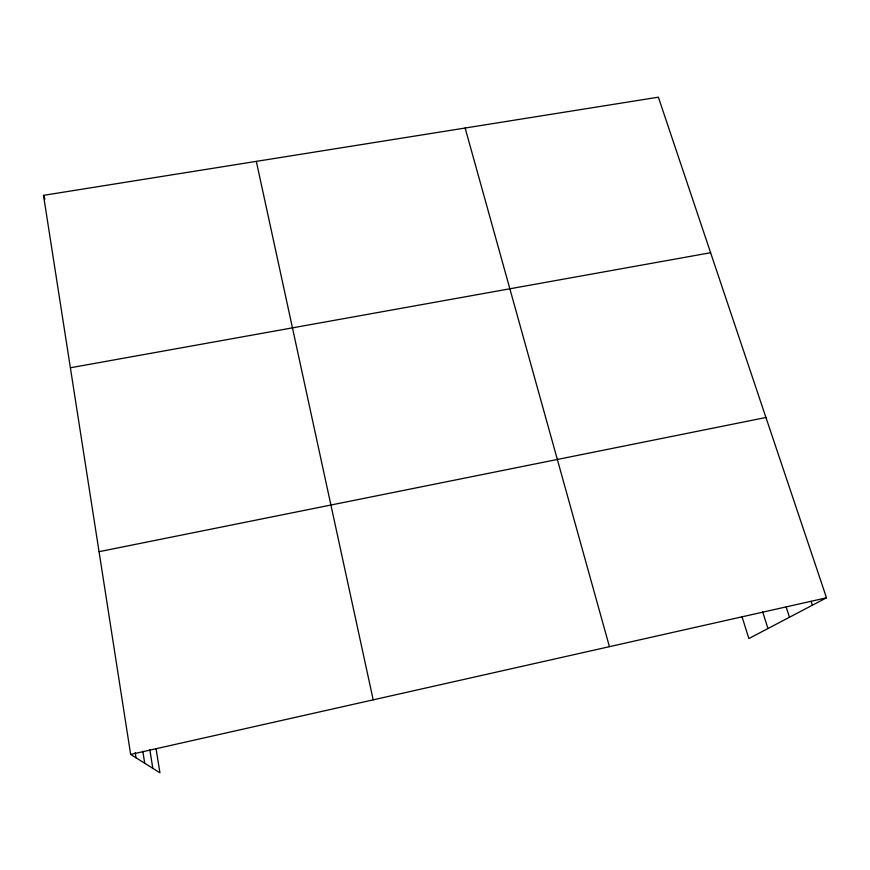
<?xml version="1.0" encoding="UTF-8"?>
<svg xmlns="http://www.w3.org/2000/svg" width="870" height="870" viewBox="0 0 870 870"><rect width="100%" height="100%" fill="white"/><g stroke="black" fill="none" stroke-linecap="round" stroke-linejoin="round"><path stroke-width="1.3" d="M156.067 748.863L159.96 772.821L130.663 754.442L43.5 195.348L658.372 97.179L826.5 597.81L748.863 638.569L742.045 616.797M130.663 754.442L826.5 597.81M99.049 551.689L765.948 417.491M70.383 367.771L710.605 252.713M43.5 195.348L44.979 199.067M811.123 601.355L812.395 605.215M786.143 606.955L789.481 617.243M762.62 611.762L767.971 628.542M465.135 128.031L609.424 646.671M256.324 161.374L373.197 699.85M149.825 749.722L152.815 768.34M142.81 751.234L144.725 763.273M135.209 752.506L136.035 757.824"/></g></svg>
